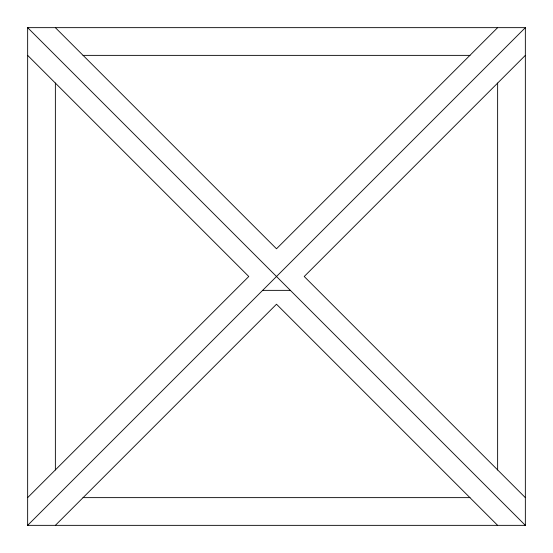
<?xml version="1.0" encoding="UTF-8"?>
<svg xmlns="http://www.w3.org/2000/svg" width="553" height="553" viewBox="0 0 553 553"><rect width="100%" height="100%" fill="white"/><g stroke="black" fill="none" stroke-linecap="round" stroke-linejoin="round"><path stroke-width="0.83" d="M27.65 497.631L248.781 276.5L27.65 55.369M497.631 27.65L276.5 248.781L55.369 27.65M27.65 525.35L525.35 27.65L27.65 27.65L27.65 525.35L525.35 525.35L525.35 27.65M55.369 525.35L276.5 304.219L497.631 525.35M525.35 55.369L304.219 276.5L525.35 497.631M83.012 55.369L469.988 55.369M262.64 290.36L290.36 290.36M83.012 497.631L469.988 497.631M27.65 27.65L525.35 525.35M497.631 83.012L497.631 469.988M55.369 83.012L55.369 469.988"/></g></svg>
